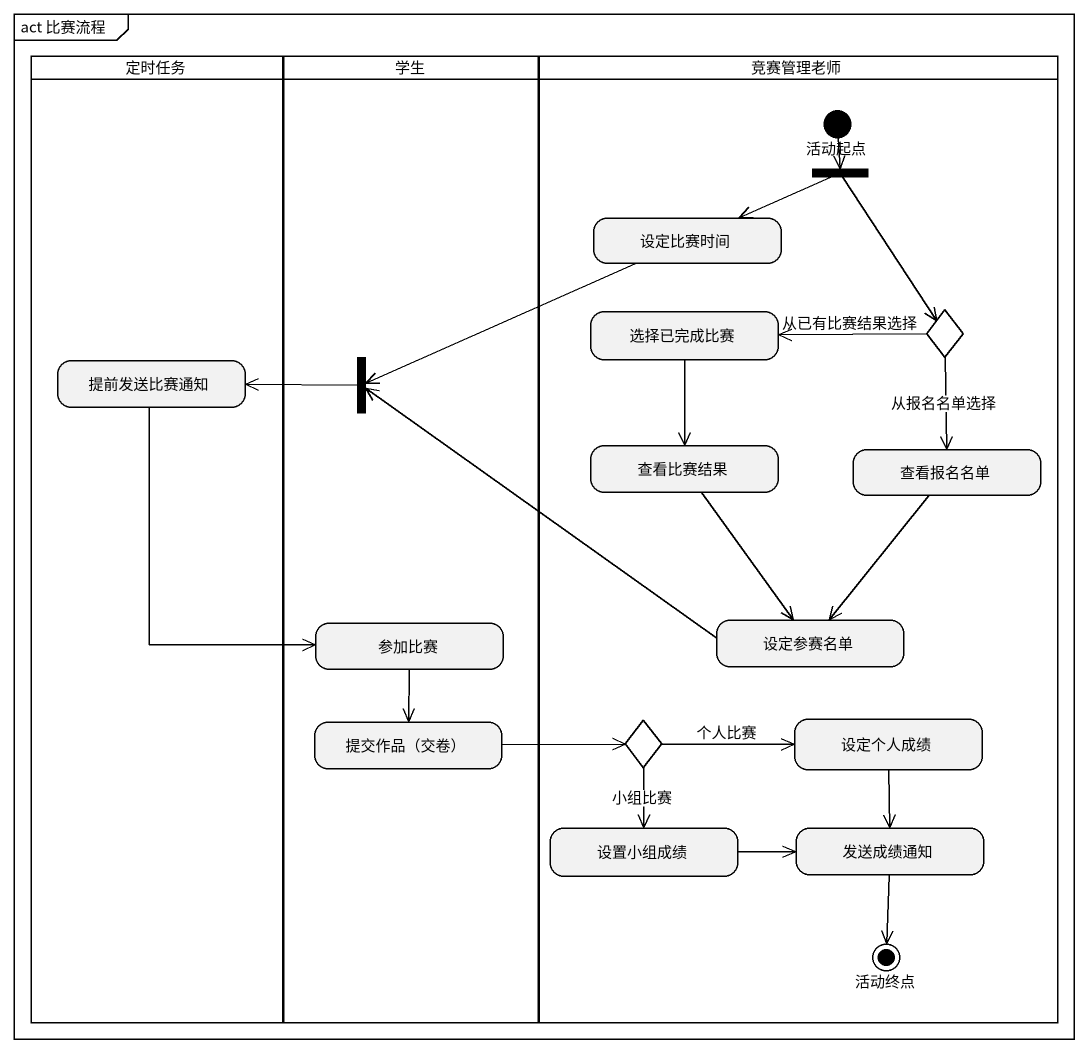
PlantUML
@startuml
mainframe act 比赛流程
hide empty description
state 定时任务 <<partition>> {
  state 提前发送比赛通知
}
state 学生 <<partition>> {
  state fork2 <<join>>
  state 参加比赛
  state "提交作品（交卷）" as 提交作品_交卷
}
state 竞赛管理老师 <<partition>> {
  state 活动起点 <<start>>
  state 设定比赛时间
  state fork1 <<fork>>
  state 选择已完成比赛
  state choice1 <<choice>>
  state 查看比赛结果
  state 查看报名名单
  state 设定参赛名单
  state choice2 <<choice>>
  state 设定个人成绩
  state 设置小组成绩
  state 发送成绩通知
  state 活动终点 <<end>>
}
活动起点 --> fork1
设定比赛时间 -left-> fork2
fork1 -left-> 设定比赛时间
fork1 --> choice1
选择已完成比赛 --> 查看比赛结果
choice1 -left-> 选择已完成比赛 : 从已有比赛结果选择
choice1 --> 查看报名名单 : 从报名名单选择
提前发送比赛通知 --> 参加比赛
fork2 -left-> 提前发送比赛通知
查看比赛结果 --> 设定参赛名单
查看报名名单 --> 设定参赛名单
参加比赛 --> 提交作品_交卷
设定参赛名单 -left-> fork2
提交作品_交卷 -right-> choice2
choice2 -right-> 设定个人成绩 : 个人比赛
choice2 --> 设置小组成绩 : 小组比赛
设定个人成绩 --> 发送成绩通知
设置小组成绩 -right-> 发送成绩通知
发送成绩通知 --> 活动终点
@enduml
